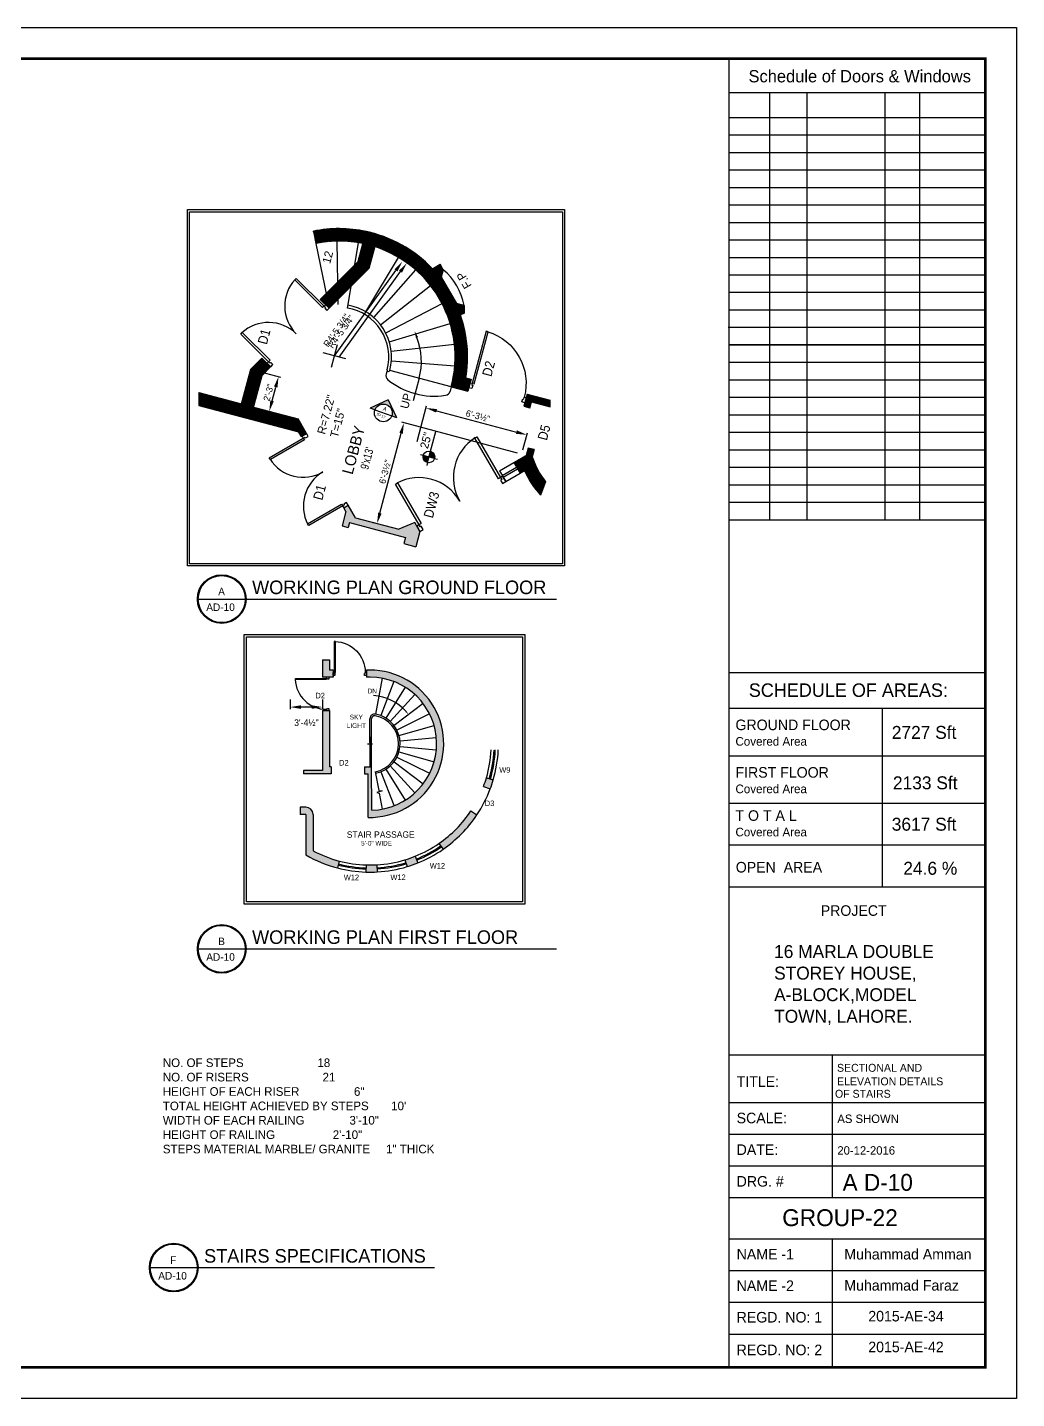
# Model space of a CAD drawing. Extents: x 10753 to 18704, y -5361 to 1140.
# Drawn here: x 12233 to 12692, y -3372 to -2736 of the extents above; entities that cross this region are included whole.
import ezdxf
from ezdxf.enums import TextEntityAlignment as Align

# ---------------------------------------------------------------- set-up
doc = ezdxf.new("R2010")
doc.units = 0
doc.header["$LTSCALE"] = 30
doc.header["$MEASUREMENT"] = 0
doc.header["$PDMODE"] = 3
doc.layers.get('0').update_dxf_attribs({"linetype": 'CONTINUOUS'})
doc.layers.get('DEFPOINTS').update_dxf_attribs({"linetype": 'CONTINUOUS'})
for name, color, linetype in [('DIM', 6, 'CONTINUOUS'), ('DOOR', 4, 'CONTINUOUS'), ('PL', 7, 'CONTINUOUS'), ('SEAL', 1, 'CONTINUOUS'), ('SLINE', 3, 'CONTINUOUS'), ('TEXT', 13, 'CONTINUOUS'), ('TEXTDW', 3, 'CONTINUOUS'), ('TXT', 3, 'CONTINUOUS'), ('WALL', 2, 'CONTINUOUS'), ('Walls Hatch', 51, 'CONTINUOUS'), ('WINDOW', 5, 'CONTINUOUS'), ('WL', 9, 'CONTINUOUS')]:
    doc.layers.add(name, color=color, linetype=linetype)
doc.styles.add('ROMAND', font='stylu.ttf', dxfattribs={"height": 2})
doc.styles.add('SEAL TEXT', font='stylu.ttf', dxfattribs={"height": 6})
doc.styles.add('SMALL-DIM', font='stylu.ttf', dxfattribs={"height": 2})
doc.styles.get("Standard").update_dxf_attribs({"font": 'stylu.ttf', "height": 3})
doc.styles.add('Work Dim', font='stylu.ttf', dxfattribs={"height": 4})
doc.dimstyles.new('D1', dxfattribs={"dimtxt": 6, "dimasz": 5, "dimexe": 1, "dimexo": 2, "dimgap": 1, "dimtad": 1, "dimdec": 4, "dimzin": 3, "dimdsep": 46, "dimlunit": 4, "dimtxsty": 'Standard', "dimcen": 3, "dimclrd": 7, "dimclre": 7, "dimclrt": 2, "dimadec": 0, "dimazin": 0, "dimtfac": 1, "dimtdec": 4, "dimtofl": 0, "dimtmove": 2, "dimatfit": 3, "dimfxl": 1, "dimfrac": 2, "dimtolj": 1, "dimtzin": 1, "dimarcsym": 0})

# ---------------------------------------------------------------- blocks, each defined once
blk = doc.blocks.new('2-DOOR')
for p, q in [((0.3, 0.74), (0.3, 6.43)), ((0.3, 6.43), (0.6, 6.43)), ((0.6, 6.43), (0.6, 0.74)), ((11.37, 6.43), (11.67, 6.43)), ((11.37, 0.74), (11.37, 6.43)), ((11.67, 6.43), (11.67, 0.74)), ((0.3, 0.75), (0, 0.75)), ((0, 0.75), (0, 0)), ((0, 0), (0.45, 0)), ((0.3, 0.45), (0.3, 0.75)), ((0.6, 0.74), (0.3, 0.74)), ((0.45, 0.45), (0.3, 0.45)), ((0.45, 0), (0.45, 0.45)), ((11.67, 0.74), (11.37, 0.74)), ((11.52, 0.45), (11.52, 0)), ((11.67, 0.45), (11.52, 0.45)), ((11.52, 0), (11.97, 0)), ((11.97, 0.75), (11.67, 0.75)), ((11.67, 0.75), (11.67, 0.45)), ((11.97, 0), (11.97, 0.75))]:
    blk.add_line(p, q)
for centre, start, end in [((0.3, 0.75), 0, 87.8361), ((11.67, 0.75), 92.1639, 180)]:
    blk.add_arc(centre, 5.69, start, end)
blk = doc.blocks.new('D1')
for p, q in [((-3, 40.85), (-1.5, 40.85)), ((-3, 1.85), (-3, 40.85)), ((-1.5, 40.85), (-1.5, 1.85)), ((-40.5, 1.88), (-42, 1.88)), ((-42, 1.88), (-42, -1.88)), ((-40.5, 0.38), (-40.5, 1.88)), ((-39.75, 0.38), (-40.5, 0.38)), ((-39.75, -1.88), (-39.75, 0.38)), ((-1.5, 1.85), (-3, 1.85)), ((-2.25, 0.38), (-2.25, -1.88)), ((-1.5, 0.38), (-2.25, 0.38)), ((0, 1.88), (-1.5, 1.88)), ((-1.5, 1.88), (-1.5, 0.38)), ((0, -1.88), (0, 1.88)), ((-42, -1.88), (-39.75, -1.88)), ((-2.25, -1.88), (0, -1.88))]:
    blk.add_line(p, q)
blk.add_arc((-1.5, 1.88), 39, 91.84981, 180)
blk = doc.blocks.new('*D798')
at = {"layer": 'DEFPOINTS', "color": 0, "transparency": 16777216}
for p in [(12409.07, -2845.59), (12377.68, -2889.22)]:
    blk.add_point(p, dxfattribs=at)
at = {"layer": 'DOOR', "color": 7, "lineweight": -2, "transparency": 16777216}
blk.add_line((12377.68, -2889.22), (12406.15, -2849.65), dxfattribs=at)
at = {"layer": 'DOOR', "color": 7, "transparency": 16777216}
blk.add_solid([(12405.47, -2849.16), (12406.82, -2850.14), (12409.07, -2845.59)], dxfattribs=at)
at = {"layer": 'DOOR', "color": 2, "transparency": 16777216, "insert": (12378.63, -2877.48), "char_height": 3, "attachment_point": 5, "rotation": 54.27372}
blk.add_mtext('\\A1;R4\'-5 3/4"', dxfattribs=at)
blk = doc.blocks.new('WINDOW')
for p, q in [((12, 0), (0, 0)), ((12, -3.75), (0, -3.75)), ((12, -5.25), (0, -5.25)), ((12, -9), (0, -9))]:
    blk.add_line(p, q)
blk = doc.blocks.new('LEVEL')
h = blk.add_hatch(color=256)
h.paths.add_polyline_path([(-13.5, 0), (-13.5, 3, 0.414214), (-16.5, 0)])
h.paths.add_polyline_path([(-10.5, 0), (-13.5, 0), (-13.5, -3, 0.414214)])
for p, q in [((-16.5, 0), (-18, 0)), ((-16.5, 0), (-10.5, 0)), ((-13.5, 3), (-13.5, 4.5)), ((-13.5, -3), (-13.5, 3)), ((-10.5, 0), (0, 0)), ((-13.5, -3), (-13.5, -4.5))]:
    blk.add_line(p, q)
blk.add_circle((-13.5, 0), 3)
blk = doc.blocks.new('*D799')
at = {"layer": 'DEFPOINTS', "color": 0, "transparency": 16777216}
for p in [(12334.68, -2894.32), (12349.62, -2898.3), (12345.34, -2914.39)]:
    blk.add_point(p, dxfattribs=at)
at = {"layer": 'DOOR', "color": 7, "lineweight": -2, "transparency": 16777216}
for p, q in [((12336.61, -2894.83), (12350.59, -2898.55)), ((12346.63, -2909.56), (12348.34, -2903.13)), ((12343.41, -2913.87), (12344.37, -2914.13))]:
    blk.add_line(p, q, dxfattribs=at)
at = {"layer": 'DOOR', "color": 7, "transparency": 16777216}
for points in [[(12347.53, -2902.91), (12349.14, -2903.34), (12349.62, -2898.3)], [(12345.82, -2909.34), (12347.43, -2909.77), (12345.34, -2914.39)]]:
    blk.add_solid(points, dxfattribs=at)
at = {"layer": 'DOOR', "color": 2, "transparency": 16777216, "insert": (12345.01, -2905.69), "char_height": 3, "attachment_point": 5, "rotation": 75.10074}
blk.add_mtext('\\A1;2\'-3"', dxfattribs=at)
blk = doc.blocks.new('*D800')
at = {"layer": 'DEFPOINTS', "color": 0, "transparency": 16777216}
for p in [(12406.94, -2845.02), (12375.56, -2888.66)]:
    blk.add_point(p, dxfattribs=at)
at = {"layer": 'DOOR', "color": 7, "lineweight": -2, "transparency": 16777216}
blk.add_line((12375.56, -2888.66), (12404.02, -2849.08), dxfattribs=at)
at = {"layer": 'DOOR', "color": 7, "transparency": 16777216}
blk.add_solid([(12403.34, -2848.6), (12404.7, -2849.57), (12406.94, -2845.02)], dxfattribs=at)
at = {"layer": 'DOOR', "color": 2, "transparency": 16777216, "insert": (12376.51, -2876.91), "char_height": 3, "attachment_point": 5, "rotation": 54.27372}
blk.add_mtext('\\A1;R4\'-5 3/4"', dxfattribs=at)
blk = doc.blocks.new('*D801')
at = {"layer": 'DEFPOINTS', "color": 0, "transparency": 16777216}
for p in [(12407.7, -2919.73), (12462.28, -2934.25), (12395.29, -2966.41)]:
    blk.add_point(p, dxfattribs=at)
at = {"layer": 'DOOR', "color": 7, "lineweight": -2, "transparency": 16777216}
for p, q in [((12460.34, -2933.74), (12406.74, -2919.47)), ((12396.57, -2961.58), (12406.42, -2924.56)), ((12393.35, -2965.9), (12394.32, -2966.15))]:
    blk.add_line(p, q, dxfattribs=at)
at = {"layer": 'DOOR', "color": 7, "transparency": 16777216}
for points in [[(12405.61, -2924.35), (12407.22, -2924.78), (12407.7, -2919.73)], [(12395.77, -2961.36), (12397.38, -2961.79), (12395.29, -2966.41)]]:
    blk.add_solid(points, dxfattribs=at)
at = {"layer": 'DOOR', "color": 2, "transparency": 16777216, "insert": (12399.01, -2942.41), "char_height": 3, "attachment_point": 5, "rotation": 75.10074}
blk.add_mtext('\\A1;6\'-3½"', dxfattribs=at)
blk = doc.blocks.new('*D802')
at = {"layer": 'DEFPOINTS', "color": 0, "transparency": 16777216}
for p in [(12464.66, -2925.3), (12413.36, -2930.26), (12462.28, -2934.25)]:
    blk.add_point(p, dxfattribs=at)
at = {"layer": 'DOOR', "color": 7, "lineweight": -2, "transparency": 16777216}
for p, q in [((12413.87, -2928.32), (12418.24, -2911.91)), ((12422.81, -2914.16), (12459.83, -2924.01)), ((12462.79, -2932.32), (12464.92, -2924.33))]:
    blk.add_line(p, q, dxfattribs=at)
at = {"layer": 'DOOR', "color": 7, "transparency": 16777216}
for points in [[(12423.03, -2913.36), (12422.6, -2914.97), (12417.98, -2912.88)], [(12460.04, -2923.2), (12459.61, -2924.82), (12464.66, -2925.3)]]:
    blk.add_solid(points, dxfattribs=at)
at = {"layer": 'DOOR', "color": 2, "transparency": 16777216, "insert": (12441.98, -2916.6), "char_height": 3, "attachment_point": 5, "rotation": 345.10074}
blk.add_mtext('\\A1;6\'-3½"', dxfattribs=at)
blk = doc.blocks.new('*D803')
at = {"layer": 'DEFPOINTS', "color": 0, "transparency": 16777216}
for p in [(12355.06, -3045.92), (12369.94, -3045.91), (12355.07, -3051.49)]:
    blk.add_point(p, dxfattribs=at)
at = {"layer": 'DIM', "color": 7, "lineweight": -2, "transparency": 16777216}
for p, q in [((12355.06, -3047.92), (12355.07, -3052.49)), ((12369.94, -3047.91), (12369.95, -3052.48)), ((12364.94, -3051.48), (12360.07, -3051.49))]:
    blk.add_line(p, q, dxfattribs=at)
at = {"layer": 'DIM', "color": 7, "transparency": 16777216}
for points in [[(12360.07, -3050.65), (12360.07, -3052.32), (12355.07, -3051.49)], [(12364.94, -3050.65), (12364.95, -3052.31), (12369.94, -3051.48)]]:
    blk.add_solid(points, dxfattribs=at)
at = {"layer": 'DIM', "color": 2, "transparency": 16777216, "insert": (12362.52, -3058.72), "char_height": 3, "attachment_point": 5, "rotation": 0.06586}
blk.add_mtext('\\A1;3\'-4½"', dxfattribs=at)

msp = doc.modelspace()

# ---------------------------------------------------------------- hatches: boundary and pattern name
at = {"layer": 'TXT'}
h = msp.add_hatch(color=256, dxfattribs=at)
h.dxf.hatch_style = 1
h.paths.add_polyline_path([(12400.3565, -2909.06155), (12392.08555, -2912.95068), (12394.29418, -2913.74583, -0.840589361), (12402.28519, -2915.14047, -0.086608476), (12402.04179, -2916.53511), (12404.24339, -2917.32773)])
at = {"layer": 'Walls Hatch'}
h = msp.add_hatch(dxfattribs=at)
h.set_pattern_fill('ANSI31', color=51)
h.paths.add_polyline_path([(12433.87805, -2869.6537), (12435.56769, -2868.93343), (12435.56615, -2865.34691), (12432.06824, -2864.41623), (12425.00833, -2852.23762), (12425.939, -2848.7397), (12424.49493, -2846.24862), (12420.90815, -2848.32787, 0.151876917), (12390.09724, -2831.02701), (12386.33111, -2845.18191), (12384.88969, -2846.62841), (12383.2266, -2856.45583), (12391.49951, -2848.15378), (12394.18202, -2838.07163, -0.399063942), (12429.62254, -2903.04429), (12437.37397, -2905.10668), (12438.85467, -2899.54153), (12436.39847, -2898.88802, 0.125206602)])
h.paths.add_polyline_path([(12384.88969, -2846.62841), (12377.08464, -2854.46096), (12377.22227, -2862.48132), (12383.2266, -2856.45583)])
h.paths.add_polyline_path([(12377.08464, -2854.46096), (12371.67492, -2859.88974), (12373.06063, -2866.65761), (12377.22227, -2862.48132)])
h.paths.add_polyline_path([(12371.67492, -2859.88974), (12368.98142, -2862.59272), (12373.06063, -2866.65761)])
h.paths.add_polyline_path([(12390.09724, -2831.02701, 0.103403782), (12365.74477, -2830.92674), (12366.8999, -2836.56846, -0.102053156), (12388.61451, -2836.59982)])
h = msp.add_hatch(dxfattribs=at)
h.set_pattern_fill('ANSI31', color=51)
h.paths.add_polyline_path([(12332.52084, -2910.97715), (12336.80237, -2894.88513), (12341.88214, -2889.78747), (12345.96136, -2893.85236), (12341.97077, -2897.857), (12338.08599, -2912.45784), (12358.71658, -2917.94693), (12362.62169, -2924.68339), (12360.13061, -2926.12747), (12358.86588, -2923.94576), (12312.70409, -2911.6637), (12312.70409, -2905.7046)])
edge = h.paths.add_edge_path()
edge.add_arc((12504.37128, -2923.10732), 39.21418, 198.51185307, 217.70238684)
edge.add_line((12473.3451, -2947.08914), (12470.97329, -2953.22607))
edge.add_arc((12504.37128, -2923.10732), 44.97293, 204.7997842, 222.04455791, ccw=False)
edge.add_line((12463.54579, -2941.97115), (12461.54645, -2943.13017))
edge.add_line((12461.54645, -2943.13017), (12458.6583, -2938.14801))
edge.add_line((12458.6583, -2938.14801), (12464.40355, -2934.8175))
edge.add_line((12464.40355, -2934.8175), (12465.31016, -2931.41004))
edge.add_line((12465.31016, -2931.41004), (12468.09274, -2932.15039))
edge.add_line((12468.09274, -2932.15039), (12467.18613, -2935.55785))
h.paths.add_polyline_path([(12466.86758, -2909.97435), (12475.46485, -2912.26179), (12475.46485, -2909.28224), (12464.82535, -2906.45143), (12463.34466, -2912.01658), (12466.12723, -2912.75693)])
h = msp.add_hatch(color=51, dxfattribs=at)
h.dxf.hatch_style = 1
h.paths.add_polyline_path([(12405.30507, -2969.07672), (12385.26552, -2963.74489), (12381.87598, -2957.8978), (12379.85426, -2959.06979), (12380.8469, -2960.78213), (12379.06926, -2967.46335), (12381.83858, -2968.2535), (12382.44507, -2965.97402), (12408.41575, -2972.88392), (12407.68558, -2975.62825), (12413.22423, -2977.20855), (12415.13255, -2970.03617), (12412.73933, -2965.90776)])
h = msp.add_hatch(color=256, dxfattribs=at)
h.dxf.hatch_style = 1
h.paths.add_polyline_path([(12412.88389, -3120.6484, -0.02209114), (12408.19859, -3122.28727), (12409.15123, -3125.45291, 0.02209114), (12414.11213, -3123.71764)])
h.paths.add_polyline_path([(12395.17566, -3124.58167, -0.02209114), (12390.21238, -3124.6427), (12390.10702, -3127.9469, 0.02209114), (12395.36225, -3127.88227)])
h.paths.add_polyline_path([(12449.1021, -3085.22549), (12445.92997, -3084.29471, -0.018581867), (12444.60622, -3088.25508), (12447.70049, -3089.41883, 0.018581867)])
h.paths.add_polyline_path([(12373.25264, -3053.06551), (12373.11489, -3053.06567), (12369.94676, -3053.06931), (12369.97866, -3080.81502), (12361.26374, -3080.82503), (12361.26374, -3082.47797), (12374.02107, -3082.46331), (12374.01727, -3079.15743), (12373.28263, -3079.15828)])
h.paths.add_polyline_path([(12392.77374, -3099.3166), (12392.75055, -3079.1359), (12389.44467, -3079.1397), (12389.44847, -3082.44557), (12391.10141, -3082.44367), (12391.1246, -3102.62078, 1.013533646), (12391.96438, -3034.3107), (12390.31321, -3034.3107), (12390.31381, -3036.78422), (12390.31428, -3037.61655), (12392.00365, -3037.61655, -0.987596605)])
h.paths.add_polyline_path([(12441.50927, -3101.48846), (12438.75896, -3099.65417, -0.094745019), (12423.95669, -3114.70372), (12425.83628, -3117.42327, 0.094745019)])
h.paths.add_polyline_path([(12376.93766, -3126.0383), (12377.77466, -3122.84014, -0.058237248), (12365.62111, -3118.09383), (12365.6017, -3101.20629, 0.413876923), (12362.29583, -3097.90421), (12359.57171, -3097.90421), (12359.57171, -3101.21009), (12362.29583, -3101.21009), (12362.31748, -3120.04333, 0.066681892)])
h.paths.add_polyline_path([(12373.2311, -3034.33223), (12373.2257, -3029.63005), (12369.91982, -3029.63385), (12369.92903, -3037.64191), (12374.88784, -3037.63621), (12374.88404, -3034.33033)])

# ---------------------------------------------------------------- linework, layer by layer
at = {"layer": 'DIM'}
for p, q in [((12366.8999, -2836.56846), (12373.06063, -2866.65761)), ((12377.264, -2864.9133), (12376.75899, -2835.48397)), ((12381.52474, -2866.51237), (12386.64949, -2836.22956))]:
    msp.add_line(p, q, dxfattribs=at)
at = {"layer": 'DOOR'}
for p, q in [((12365.74477, -2830.92674), (12366.8999, -2836.56846)), ((12390.12467, -2868.33508), (12405.18785, -2843.04791)), ((12393.75122, -2870.97725), (12413.20442, -2848.8885)), ((12396.83051, -2874.2408), (12420.01129, -2856.10267)), ((12399.2577, -2878.01461), (12425.37665, -2864.44477)), ((12400.95013, -2882.17016), (12429.11781, -2873.63071)), ((12374.15428, -2893.92339), (12376.95574, -2883.39417)), ((12401.85016, -2886.56593), (12431.10735, -2883.34768)), ((12380.81961, -2890.05951), (12370.2904, -2887.25805)), ((12401.92714, -2891.05223), (12431.27753, -2893.26478)), ((12399.94176, -2895.14725), (12399.41599, -2897.12337)), ((12429.62254, -2903.04429), (12401.17846, -2895.4763)), ((12429.62254, -2903.04429), (12429.07414, -2905.10544)), ((12400.3565, -2909.06155), (12392.08555, -2912.95068)), ((12400.3565, -2909.06155), (12404.24339, -2917.32773)), ((12405.29396, -2910.11283), (12405.29396, -2910.11283)), ((12394.29418, -2913.74583), (12392.08555, -2912.95068)), ((12394.29418, -2913.74583), (12402.04179, -2916.53511)), ((12402.04179, -2916.53511), (12404.25042, -2917.33026)), ((12397.63834, -3038.13542), (12394.55267, -3054.74797)), ((12403.11662, -3039.68732), (12397.03094, -3055.45002)), ((12408.21646, -3042.21942), (12399.33801, -3056.5955)), ((12412.76419, -3045.64551), (12401.39532, -3058.14539)), ((12416.60494, -3049.8489), (12403.13281, -3060.04693)), ((12392.01591, -3079.13675), (12391.99038, -3056.92564)), ((12392.75055, -3079.1359), (12392.72501, -3056.92479)), ((12419.60793, -3054.68646), (12404.4913, -3062.23535)), ((12405.42454, -3064.63613), (12421.67089, -3059.99345)), ((12390.90169, -3068.47265), (12393.1056, -3068.47012)), ((12392.00724, -3071.59873), (12392.00005, -3065.34404)), ((12392.00491, -3069.57334), (12392.00238, -3067.36943)), ((12405.90075, -3067.16751), (12422.72356, -3065.58915)), ((12404.5056, -3074.67869), (12419.63955, -3082.19281)), ((12405.43332, -3072.27578), (12421.6903, -3076.88109)), ((12405.90371, -3069.7433), (12422.73011, -3071.28299)), ((12394.4484, -3081.46693), (12396.07823, -3090.13062)), ((12397.06087, -3081.48116), (12403.05334, -3096.89689)), ((12399.3653, -3080.33038), (12408.27677, -3094.686)), ((12401.41903, -3078.77576), (12412.81661, -3091.24947)), ((12403.15214, -3076.87023), (12416.64769, -3087.03726)), ((12397.65199, -3090.35538), (12395.2118, -3091.11794)), ((12395.2118, -3091.11794), (12396.31384, -3091.38302)), ((12396.07823, -3090.13062), (12397.65199, -3090.35538)), ((12396.31384, -3091.38302), (12397.70807, -3098.79432))]:
    msp.add_line(p, q, dxfattribs=at)
msp.add_circle((12398.16798, -2915.14047), 4.11721, dxfattribs=at)
for centre, radius, start, end in [((12377.68118, -2889.22448), 59.50718, 77.95685727, 101.57133243), ((12377.68118, -2889.22448), 53.74842, 78.26316541, 101.57133243), ((12377.68118, -2889.22448), 24.31476, 345.1007442, 80.39486184), ((12377.68118, -2889.22448), 23.03504, 345.1007442, 80.39486184), ((12401.88939, -2897.78145), 2.55945, 165.1007442, 231.14844625), ((12400.56254, -2895.30265), 0.63993, 165.94668335, 344.25480504), ((12421.81788, -2873.04103), 34.32788, 231.14844625, 278.65903329), ((12426.60074, -2904.44736), 2.55945, 278.65903329, 345.1007442), ((12392.00365, -3068.47138), 22.40648, 41.82346482, 85.74505726), ((12394.19429, -3056.9231), 2.20392, 79.25893839, 180.06586126), ((12394.19429, -3056.9231), 1.46928, 79.25893839, 180.06586126), ((12392.00365, -3068.47138), 13.2235, 280.65409656, 79.25893839), ((12392.00365, -3068.47138), 13.95814, 280.65409656, 79.25893839)]:
    msp.add_arc(centre, radius, start, end, dxfattribs=at)
at = {"layer": 'PL'}
msp.add_line((12414.78215, -2899.09577), (12412.01472, -2909.49709), dxfattribs=at)
for centre, radius, start, end in [((12408.00865, -2870.22789), 27.98642, 10.04406027, 50.15742812), ((12385.10137, -2891.19874), 30.71338, 345.1007442, 21.1007442), ((12392.00365, -3068.47138), 59.50575, 326.29925935, 339.38884178)]:
    msp.add_arc(centre, radius, start, end, dxfattribs=at)
at = {"layer": 'SEAL', "color": 1}
for p, q in [((12558.20661, -2750.89904), (12558.20661, -3357.56361)), ((12677.12666, -2750.89904), (12558.20661, -2750.89904)), ((12677.12666, -2750.89904), (12558.20661, -2750.89904)), ((12558.20661, -2766.61455), (12677.12666, -2766.61455)), ((12577.12571, -2766.61455), (12577.12571, -2964.64918)), ((12594.44494, -2766.61455), (12594.44494, -2964.64918)), ((12630.54713, -2766.61455), (12630.54713, -2964.64918)), ((12646.58625, -2766.61455), (12646.58625, -2964.64918)), ((12558.20661, -2778.16093), (12677.12666, -2778.16093)), ((12558.20661, -2786.26911), (12677.12666, -2786.26911)), ((12558.20661, -2794.3773), (12677.12666, -2794.3773)), ((12558.20661, -2802.48548), (12677.12666, -2802.48548)), ((12558.20661, -2810.59367), (12677.12666, -2810.59367)), ((12558.20661, -2818.70185), (12677.12666, -2818.70185)), ((12558.20661, -2826.81004), (12677.12666, -2826.81004)), ((12558.20661, -2834.91822), (12677.12666, -2834.91822)), ((12558.20661, -2843.02641), (12677.12666, -2843.02641)), ((12558.20661, -2851.13459), (12677.12666, -2851.13459)), ((12558.20661, -2859.24278), (12677.12666, -2859.24278)), ((12558.20661, -2867.35096), (12677.12666, -2867.35096)), ((12557.96699, -2875.45915), (12676.88703, -2875.45915)), ((12557.96699, -2875.45915), (12649.70582, -2875.45915)), ((12557.96699, -2875.45915), (12676.88703, -2875.45915)), ((12558.20661, -2875.45915), (12677.12666, -2875.45915)), ((12558.20661, -2875.45915), (12677.12666, -2875.45915)), ((12677.12666, -2883.56733), (12558.20661, -2883.56733)), ((12558.20661, -2883.56733), (12677.12666, -2883.56733)), ((12558.20661, -2891.67552), (12677.12666, -2891.67552)), ((12558.20661, -2899.7837), (12677.12666, -2899.7837)), ((12558.20661, -2907.89189), (12677.12666, -2907.89189)), ((12558.20661, -2916.00007), (12677.12666, -2916.00007)), ((12558.20661, -2924.10826), (12677.12666, -2924.10826)), ((12558.20661, -2932.21644), (12677.12666, -2932.21644)), ((12558.20661, -2940.32463), (12677.12666, -2940.32463)), ((12558.20661, -2948.43281), (12677.12666, -2948.43281)), ((12558.20661, -2956.541), (12677.12666, -2956.541)), ((12558.20661, -2964.64918), (12677.12666, -2964.64918)), ((12677.12666, -3035.64455), (12558.20661, -3035.64455)), ((12677.12666, -3052.15174), (12558.20661, -3052.15174)), ((12629.30633, -3052.15174), (12629.30633, -3134.88887)), ((12677.12666, -3074.17308), (12558.20661, -3074.17308)), ((12677.12666, -3096.19442), (12558.20661, -3096.19442)), ((12677.12666, -3115.54164), (12558.20661, -3115.54164)), ((12677.12666, -3115.54164), (12558.20661, -3115.54164)), ((12677.12666, -3134.88887), (12558.20661, -3134.88887)), ((12677.12666, -3212.85383), (12558.20661, -3212.85383)), ((12606.10794, -3212.85383), (12606.10794, -3278.91)), ((12677.12666, -3234.87516), (12558.20661, -3234.87516)), ((12677.12666, -3249.55605), (12558.20661, -3249.55605)), ((12677.12666, -3264.23695), (12558.20661, -3264.23695)), ((12677.12666, -3278.91), (12558.20661, -3278.91)), ((12677.12666, -3278.91), (12558.20661, -3278.91)), ((12677.12666, -3298.18885), (12558.20661, -3298.18885)), ((12606.10794, -3298.18885), (12606.10794, -3356.91242)), ((12677.12666, -3312.86974), (12558.20661, -3312.86974)), ((12677.12666, -3327.55064), (12558.20661, -3327.55064)), ((12677.12666, -3342.23153), (12558.20661, -3342.23153))]:
    msp.add_line(p, q, dxfattribs=at)
msp.add_lwpolyline([(12691.57105, -2736.45465), (12691.57105, -3372.008), (11744.93463, -3372.008), (11744.93463, -2736.45465)], close=True, dxfattribs=at)
at = {"layer": 'SLINE'}
for p, q in [((12312.02244, -3001.43635), (12478.37182, -3001.43635)), ((12312.02244, -3163.56586), (12478.37182, -3163.56586)), ((12289.78204, -3311.31627), (12421.8782, -3311.31627))]:
    msp.add_line(p, q, dxfattribs=at)
for centre, radius in [((12323.29974, -3001.43635), 11.27729), ((12323.29974, -3001.43635), 10.88894), ((12323.29974, -3163.56586), 11.27729), ((12323.29974, -3163.56586), 10.88894), ((12301.05934, -3311.31627), 11.27729), ((12301.05934, -3311.31627), 10.88894)]:
    msp.add_circle(centre, radius, dxfattribs=at)
at = {"layer": 'TXT'}
for points in [[(12307.42817, -2820.89668), (12482.16565, -2820.89668), (12482.16565, -2986.02872), (12307.42817, -2986.02872)], [(12308.42817, -2821.89668), (12481.16565, -2821.89668), (12481.16565, -2985.02872), (12308.42817, -2985.02872)], [(12333.74383, -3017.90916), (12463.7643, -3017.90916), (12463.7643, -3142.90064), (12333.74383, -3142.90064)], [(12334.83383, -3018.99916), (12462.6743, -3018.99916), (12462.6743, -3141.81063), (12334.83383, -3141.81063)]]:
    msp.add_lwpolyline(points, close=True, dxfattribs=at)
at = {"layer": 'WALL'}
for p, q in [((12390.09724, -2831.02701), (12386.33111, -2845.18191)), ((12394.18202, -2838.07163), (12391.49951, -2848.15378)), ((12368.98142, -2862.59272), (12386.33111, -2845.18191)), ((12420.90815, -2848.32787), (12424.49493, -2846.24862)), ((12425.939, -2848.7397), (12424.49493, -2846.24862)), ((12373.06063, -2866.65761), (12391.49951, -2848.15378)), ((12425.939, -2848.7397), (12425.00833, -2852.23762)), ((12425.00833, -2852.23762), (12432.06824, -2864.41623)), ((12373.06063, -2866.65761), (12368.98142, -2862.59272)), ((12435.56615, -2865.34691), (12432.06824, -2864.41623)), ((12435.56615, -2865.34691), (12435.56769, -2868.93343)), ((12435.56769, -2868.93343), (12433.87805, -2869.6537)), ((12336.80237, -2894.88513), (12341.88214, -2889.78747)), ((12345.96136, -2893.85236), (12341.88214, -2889.78747)), ((12332.52084, -2910.97715), (12336.80237, -2894.88513)), ((12338.08599, -2912.45784), (12341.97077, -2897.857)), ((12341.97077, -2897.857), (12345.96136, -2893.85236)), ((12429.62254, -2903.04429), (12437.37397, -2905.10668)), ((12436.39847, -2898.88802), (12438.85467, -2899.54153)), ((12438.85467, -2899.54153), (12437.37397, -2905.10668)), ((12312.70409, -2905.7046), (12332.52084, -2910.97715)), ((12312.70409, -2905.7046), (12312.70409, -2911.6637)), ((12464.82535, -2906.45143), (12463.34466, -2912.01658)), ((12464.82535, -2906.45143), (12475.46485, -2909.28224)), ((12466.12723, -2912.75693), (12466.86758, -2909.97435)), ((12466.86758, -2909.97435), (12475.46485, -2912.26179)), ((12475.46485, -2912.26179), (12475.46485, -2909.28224)), ((12312.70409, -2911.6637), (12358.86588, -2923.94576)), ((12338.08599, -2912.45784), (12358.71658, -2917.94693)), ((12463.34466, -2912.01658), (12466.12723, -2912.75693)), ((12362.62169, -2924.68339), (12358.71658, -2917.94693)), ((12360.13061, -2926.12747), (12358.86588, -2923.94576)), ((12360.13061, -2926.12747), (12362.62169, -2924.68339)), ((12458.6583, -2938.14801), (12464.40355, -2934.8175)), ((12465.31016, -2931.41004), (12464.40355, -2934.8175)), ((12468.09274, -2932.15039), (12465.31016, -2931.41004)), ((12468.09274, -2932.15039), (12467.18613, -2935.55785)), ((12458.6583, -2938.14801), (12461.54645, -2943.13017)), ((12461.54645, -2943.13017), (12463.54579, -2941.97115)), ((12473.3451, -2947.08914), (12470.97329, -2953.22607)), ((12380.8469, -2960.78213), (12379.06926, -2967.46335)), ((12380.8469, -2960.78213), (12379.85426, -2959.06979)), ((12385.26552, -2963.74489), (12381.87598, -2957.8978)), ((12379.06926, -2967.46335), (12381.83858, -2968.2535)), ((12382.44507, -2965.97402), (12381.83858, -2968.2535)), ((12382.44507, -2965.97402), (12408.41575, -2972.88392)), ((12385.26552, -2963.74489), (12405.30507, -2969.07672)), ((12412.73933, -2965.90776), (12405.30507, -2969.07672)), ((12415.13255, -2970.03617), (12412.73933, -2965.90776)), ((12408.41575, -2972.88392), (12407.68558, -2975.62825)), ((12415.13255, -2970.03617), (12413.22423, -2977.20855)), ((12407.68558, -2975.62825), (12413.22423, -2977.20855)), ((12369.91982, -3029.63385), (12373.2257, -3029.63005)), ((12369.91982, -3029.63385), (12369.92903, -3037.64191)), ((12373.2257, -3029.63005), (12373.2311, -3034.33223)), ((12374.88784, -3037.63621), (12369.92903, -3037.64191)), ((12374.88404, -3034.33033), (12373.2311, -3034.33223)), ((12374.88404, -3034.33033), (12374.88784, -3037.63621)), ((12390.3127, -3035.40677), (12390.3127, -3034.3107)), ((12391.96438, -3034.3107), (12390.3127, -3034.3107)), ((12390.31321, -3034.3107), (12390.31381, -3036.78422)), ((12390.31428, -3036.78422), (12390.31428, -3037.61655)), ((12392.00365, -3037.61655), (12390.31428, -3037.61655)), ((12369.94676, -3053.06931), (12373.11489, -3053.06567)), ((12369.94676, -3053.06931), (12369.97866, -3080.81502)), ((12373.11489, -3053.06567), (12373.25264, -3053.06551)), ((12373.25264, -3053.06551), (12373.28263, -3079.15828)), ((12369.97866, -3080.81502), (12361.26374, -3080.82503)), ((12361.26374, -3080.82503), (12361.26374, -3082.47797)), ((12374.01727, -3079.15743), (12373.28263, -3079.15828)), ((12374.01727, -3079.15743), (12374.02107, -3082.46331)), ((12389.44467, -3079.1397), (12392.75055, -3079.1359)), ((12389.44467, -3079.1397), (12389.44847, -3082.44557)), ((12392.77374, -3099.3166), (12392.75055, -3079.1359)), ((12374.02107, -3082.46331), (12361.26374, -3082.47797)), ((12389.44847, -3082.44557), (12391.10141, -3082.44367)), ((12391.1246, -3102.62078), (12391.10141, -3082.44367)), ((12444.60622, -3088.25508), (12447.70049, -3089.41883)), ((12445.92997, -3084.29471), (12449.1021, -3085.22549)), ((12362.29583, -3097.90421), (12359.57171, -3097.90421)), ((12359.57171, -3097.90421), (12359.57171, -3101.21009)), ((12362.29583, -3101.21009), (12359.57171, -3101.21009)), ((12362.29583, -3101.21009), (12362.31748, -3120.04333)), ((12365.6017, -3101.20629), (12365.62111, -3118.09383)), ((12438.75896, -3099.65417), (12441.50927, -3101.48846)), ((12423.95669, -3114.70372), (12425.83628, -3117.42327)), ((12377.77466, -3122.84014), (12376.93766, -3126.0383)), ((12390.21238, -3124.6427), (12390.10702, -3127.9469)), ((12395.17566, -3124.58167), (12395.36225, -3127.88227)), ((12408.19859, -3122.28727), (12409.15123, -3125.45291)), ((12412.88389, -3120.6484), (12414.11213, -3123.71764))]:
    msp.add_line(p, q, dxfattribs=at)
for centre, radius, start, end in [((12377.68118, -2889.22448), 59.50718, 43.41321893, 78.46335796), ((12377.68118, -2889.22448), 53.74842, 345.1007442, 72.12138395), ((12377.68118, -2889.22448), 59.50718, 350.65418839, 19.20087382), ((12504.37128, -2923.10732), 39.21418, 198.51185307, 217.70238684), ((12504.37128, -2923.10732), 44.97293, 204.7997842, 222.04455791), ((12392.00365, -3068.47138), 34.16071, 268.52546658, 90.06586126), ((12392.00365, -3068.47138), 30.85483, 271.43017541, 90.06586126), ((12392.00365, -3068.47138), 56.19987, 339.38884178, 343.64877414), ((12392.00365, -3068.47138), 59.50575, 339.38884178, 343.647002), ((12362.29583, -3101.21009), 3.30587, 0.06586126, 90.06586126), ((12392.00365, -3068.47138), 56.19987, 304.64992544, 326.29925935), ((12392.00365, -3068.47138), 59.50575, 304.64992544, 326.29925935), ((12392.00365, -3068.47138), 59.50575, 240.07413526, 255.33390864), ((12392.00365, -3068.47138), 56.19987, 242.00197293, 255.33390864), ((12392.00365, -3068.47138), 56.19987, 268.17349705, 273.23559001), ((12392.00365, -3068.47138), 56.19987, 286.74824407, 291.81033704), ((12392.00365, -3068.47138), 59.50575, 286.74824407, 291.81033704), ((12392.00365, -3068.47138), 59.50575, 268.17349705, 273.23559001)]:
    msp.add_arc(centre, radius, start, end, dxfattribs=at)
for points in [[(12413.2572, -2880.33173), (12412.61489, -2877.15252), (12414.25357, -2879.95156)], [(12408.90309, -3053.35604), (12409.86887, -3054.94792), (12408.43902, -3053.75532)]]:
    msp.add_solid(points, dxfattribs=at)
at = {"layer": 'Walls Hatch'}
msp.add_line((12412.73933, -2965.90776), (12412.73933, -2965.90776), dxfattribs=at)
at = {"layer": 'WINDOW'}
msp.add_line((12452.01542, -2941.99887), (12454.90357, -2946.98103), dxfattribs=at)
for radius, start, end in [(56.19987, 343.647002, 357.05525776), (57.57732, 343.647002, 357.05525776), (58.1283, 343.647002, 357.22265498), (59.50575, 343.647002, 357.22265498), (56.19987, 291.81033704, 304.64992544), (57.57732, 291.81033704, 304.64992544), (58.1283, 291.81033704, 304.64992544), (59.50575, 291.81033704, 304.64992544), (59.50575, 255.33390864, 268.17349705), (58.1283, 255.33390864, 268.17349705), (57.57732, 255.33390864, 268.17349705), (56.19987, 255.33390864, 268.17349705), (56.19987, 273.23559001, 286.74824407), (57.57732, 273.23559001, 286.74824407), (58.1283, 273.23559001, 286.74824407), (59.50575, 273.23559001, 286.74824407)]:
    msp.add_arc((12392.00365, -3068.47138), radius, start, end, dxfattribs=at)
at = {"layer": 'WL', "const_width": 1.2037}
msp.add_lwpolyline([(12677.12666, -2750.89904), (12677.12666, -3357.56361), (11759.37903, -3357.56361), (11759.37903, -2750.89904)], close=True, dxfattribs=at)

# ---------------------------------------------------------------- block references
at = {"layer": 'DIM', "xscale": 0.9012303563084142, "yscale": 0.9012303563084142, "zscale": 0.9012303563084142, "rotation": 75.10074419646372}
msp.add_blockref('LEVEL', (12422.42682, -2923.77536), dxfattribs=at)
at = {"layer": 'DOOR'}
for name, p, xscale, yscale, zscale, rotation in [('2-DOOR', (12346.03175, -2893.78172), 3.199310582715147, 3.199310582715147, 3.199310582715147, 45.10074419646075), ('D1', (12438.11432, -2902.3241), -0.6398621165430294, 0.6398621165430294, 0.6398621165430294, 345.1007441964621), ('2-DOOR', (12381.87598, -2957.8978), 3.199310582715147, 3.199310582715147, 3.199310582715147, 120.1007441964608), ('2-DOOR', (12415.13255, -2970.03617), 3.839172699258176, 3.839172699258176, 3.839172699258176, 30.10074419646079), ('D1', (12374.88609, -3036.11323), -0.3673194188035253, 0.3673194188035253, 0.3673194188035253, 0.06586126276641124), ('D1', (12372.40843, -3037.63906), 0.3673194188035253, 0.3673194188035253, 0.3673194188035253, 90.06586126276638)]:
    msp.add_blockref(name, p, dxfattribs=dict(at, xscale=xscale, yscale=yscale, zscale=zscale, rotation=rotation))
at = {"layer": 'WINDOW', "xscale": 0.6398621165430294, "yscale": 0.6398621165430294, "zscale": 0.6398621165430294, "rotation": 210.1007441964637}
msp.add_blockref('WINDOW', (12461.54645, -2943.13017), dxfattribs=at)

# ---------------------------------------------------------------- texts
at = {"layer": 'DOOR', "attachment_point": 1}
for s, width, insert, char_height, rotation in [('ID-17', 6.8431265, (12395.43276, -2914.94561), 1.279724, 335.6145862), ('A', 4.1402703, (12398.41039, -2912.15176), 1.91959, 340.49899842)]:
    msp.add_mtext_dynamic_manual_height_columns(s, width=width, gutter_width=5, heights=[0], dxfattribs=dict(at, insert=insert, char_height=char_height, rotation=rotation))
at = {"layer": 'SEAL', "color": 1, "style": 'SEAL TEXT'}
msp.add_text('Schedule of Doors & Windows', height=5.7053356, dxfattribs=at).set_placement((12618.90034, -2761.92007), align=Align.CENTER)
at = {"layer": 'SEAL', "color": 1}
for s, height, style, p in [('SCHEDULE OF AREAS:', 6.2393789, 'ROMAND', (12567.50372, -3046.75185)), ('GROUND FLOOR', 4.8936305, 'ROMAND', (12561.3317, -3062.17699)), ('2727 Sft', 6.010301, 'SEAL TEXT', (12633.7538, -3066.23244)), ('Covered Area', 4.012169, 'SEAL TEXT', (12561.3317, -3069.38786)), ('FIRST FLOOR', 4.8936305, 'ROMAND', (12561.3317, -3084.19832)), ('Covered Area', 4.012169, 'SEAL TEXT', (12561.3317, -3091.40919)), ('2133 Sft', 6.010301, 'SEAL TEXT', (12634.28888, -3089.59662)), ('T O T A L', 4.89363, 'ROMAND', (12561.3317, -3104.21407)), ('Covered Area', 4.012169, 'SEAL TEXT', (12561.3317, -3111.42494)), ('3617 Sft', 6.010301, 'SEAL TEXT', (12633.73864, -3108.78324)), ('OPEN  AREA', 4.89363, 'ROMAND', (12561.47519, -3128.16371)), ('24.6 %%%', 6.010301, 'SEAL TEXT', (12639.08956, -3129.21629)), ('PROJECT', 4.89363, 'ROMAND', (12600.83376, -3148.25221)), ('SECTIONAL AND', 3.6590786, 'SEAL TEXT', (12608.38123, -3220.52413)), ('TITLE:', 4.89363, 'ROMAND', (12561.87684, -3227.53472)), ('ELEVATION DETAILS', 3.6590786, 'SEAL TEXT', (12608.38123, -3226.81877)), ('OF STAIRS', 3.659079, 'SEAL TEXT', (12607.43232, -3232.56591)), ('SCALE:', 4.89363, 'ROMAND', (12561.87684, -3244.39932)), ('AS SHOWN', 3.909806, 'SEAL TEXT', (12608.537, -3244.2631)), ('DATE:', 4.89363, 'ROMAND', (12561.87684, -3259.08021)), ('20-12-2016', 3.909806, 'SEAL TEXT', (12608.537, -3258.94399)), ('DRG. #', 4.89363, 'ROMAND', (12561.87684, -3273.7611)), ('A D-10', 7.819612, 'SEAL TEXT', (12610.96607, -3275.70875)), ('GROUP-22', 7.829809, 'Work Dim', (12583.0087, -3292.07566)), ('NAME -1', 4.89363, 'ROMAND', (12561.87684, -3307.53421)), ('Muhammad Amman', 4.8936305, 'ROMAND', (12611.77273, -3307.53421)), ('NAME -2', 4.89363, 'ROMAND', (12561.87684, -3322.14381)), ('Muhammad Faraz', 4.8936305, 'ROMAND', (12611.77273, -3321.9805)), ('REGD. NO: 1', 4.8936305, 'ROMAND', (12561.87684, -3336.75342)), ('2015-AE-34', 4.89363, 'ROMAND', (12622.88032, -3336.25063)), ('REGD. NO: 2', 4.8936305, 'ROMAND', (12561.87684, -3351.90441)), ('2015-AE-42', 4.89363, 'ROMAND', (12622.88032, -3350.52074))]:
    msp.add_text(s, height=height, dxfattribs=dict(at, style=style)).set_placement(p)
at = {"layer": 'SEAL', "color": 1, "insert": (12579.23778, -3161.79557), "char_height": 6, "attachment_point": 1, "style": 'ROMAND'}
msp.add_mtext_dynamic_manual_height_columns('16 MARLA DOUBLE STOREY HOUSE,^JA-BLOCK,MODEL TOWN, LAHORE.', width=94.2270095, gutter_width=45, heights=[0], dxfattribs=at)
at = {"layer": 'SLINE', "style": 'SMALL-DIM'}
for s, height, p in [('WORKING PLAN GROUND FLOOR', 6.2846735, (12337.36092, -2999.12669, 0.06675)), ('A', 3.49149, (12321.65617, -2999.6768)), ('AD-10', 3.491485, (12316.13578, -3006.94159)), ('B', 3.49149, (12321.65617, -3161.80632)), ('WORKING PLAN FIRST FLOOR', 6.2846735, (12337.36092, -3161.25621, 0.06675)), ('AD-10', 3.491485, (12316.13578, -3169.07111)), ('STAIRS SPECIFICATIONS', 6.2846735, (12315.12051, -3309.00662, 0.06675)), ('F', 3.49149, (12299.41576, -3309.55673)), ('AD-10', 3.491485, (12293.89537, -3316.82152))]:
    msp.add_text(s, height=height, dxfattribs=at).set_placement(p)
at = {"layer": 'TEXT'}
for s, height, rotation, p in [('LOBBY', 5.118897, 75.1007442, (12383.89266, -2944.02411)), ('STAIR PASSAGE', 2.9385554, 0.06586126, (12381.2483, -3112.06184))]:
    msp.add_text(s, height=height, rotation=rotation, dxfattribs=at).set_placement(p)
for s, height, rotation, width, p in [('D5', 4.479035, 75.1007442, 0.918649, (12473.90118, -2928.17075)), ("9'x13'", 3.839173, 75.1007442, 0.791402, (12391.13027, -2941.65961)), ('5\'-0" WIDE', 2.203917, 0.06586126, 0.791402, (12387.89734, -3115.72033))]:
    msp.add_text(s, height=height, rotation=rotation, dxfattribs=dict(at, width=width)).set_placement(p)
at = {"layer": 'TEXTDW', "width": 0.918649}
for s, height, rotation, p in [('D1', 4.479035, 75.1007442, (12344.17184, -2883.73035)), ('D2', 4.479035, 75.1007442, (12448.19558, -2898.6036)), ('D1', 4.479035, 75.1007442, (12369.87813, -2955.90259)), ('DW3', 4.479035, 75.1007442, (12421.0775, -2964.20257)), ('D2', 2.571236, 0.06586126, (12366.74452, -3047.43917)), ('D2', 2.571236, 0.06586126, (12377.71522, -3078.59215)), ('W9', 2.571236, 0.06586126, (12451.89735, -3081.94789)), ('D3', 2.571236, 0.06586126, (12445.21275, -3097.38535)), ('W12', 2.571236, 0.06586126, (12419.69657, -3126.34198)), ('W12', 2.571236, 0.06586126, (12379.86806, -3131.72437)), ('W12', 2.571236, 0.06586126, (12401.46242, -3131.66426))]:
    msp.add_text(s, height=height, rotation=rotation, dxfattribs=at).set_placement(p)
at = {"layer": 'TXT', "insert": (12295.99915, -3214.34374), "char_height": 4, "attachment_point": 1}
msp.add_mtext_dynamic_manual_height_columns('NO. OF STEPS                       18\\PNO. OF RISERS                       21\\PHEIGHT OF EACH RISER                 6"\\PTOTAL HEIGHT ACHIEVED BY STEPS       10\'\\PWIDTH OF EACH RAILING              3\'-10"\\PHEIGHT OF RAILING                  2\'-10"\\PSTEPS MATERIAL MARBLE/ GRANITE     1" THICK ', width=167.0749076, gutter_width=5, heights=[0], dxfattribs=at)
at = {"layer": 'WINDOW'}
for s, height, rotation, p in [('12', 3.839173, 75.1007442, (12373.51939, -2846.23215)), ('F.P', 3.839173, 120.1007442, (12439.21179, -2856.16464)), ('R=7.22"', 3.839173, 75.1007442, (12371.13741, -2925.34351)), ('UP', 3.839173, 75.1007442, (12409.613, -2913.54715)), ('T=15"', 3.839173, 75.1007442, (12377.11324, -2926.93347)), ('25"', 3.839173, 75.1007442, (12418.79647, -2932.03769)), ('DN', 2.203917, 0.06586126, (12390.85994, -3045.14879)), ('SKY', 2.203917, 0.06586126, (12382.59596, -3057.2178)), ('LIGHT', 2.203917, 0.06586126, (12381.18642, -3061.17591))]:
    msp.add_text(s, height=height, rotation=rotation, dxfattribs=at).set_placement(p)

# ---------------------------------------------------------------- dimensions: what is measured, and where the dimension line sits
at = {"layer": 'DIM'}
dim = msp.add_linear_dim(base=(12355.0685, -3051.49215), p1=(12369.93853, -3045.90606), p2=(12355.0621, -3045.92316), angle=0.06586126, text='3\'-4½"', dimstyle='D1', dxfattribs=at)
dim.commit()
dim.dimension.update_dxf_attribs({"geometry": '*D803', "text_midpoint": (12362.51503, -3058.71749)})
at = {"layer": 'DOOR'}
for center, mpoint, picture, middle in [((12375.55501, -2888.65878), (12406.93944, -2845.02497), '*D800', (12376.50721, -2876.91198)), ((12377.68118, -2889.22448), (12409.06561, -2845.59067), '*D798', (12378.63338, -2877.47768))]:
    dim = msp.add_radius_dim(center=center, mpoint=mpoint, dimstyle='D1', dxfattribs=at)
    dim.commit()
    dim.dimension.update_dxf_attribs({"geometry": picture, "text_midpoint": middle, "dimtype": 164})
for base, p1, p2, angle, text, picture, middle in [((12349.62176, -2898.29593), (12345.34023, -2914.38795), (12334.6762, -2894.31943), 75.1007442, '2\'-3"', '*D799', (12345.01305, -2905.6853)), ((12464.66036, -2925.29544), (12413.35745, -2930.25519), (12462.27738, -2934.2518), 165.1007442, '6\'-3½"', '*D802', (12441.98096, -2916.60494)), ((12407.70493, -2919.73195), (12395.2853, -2966.41081), (12462.27738, -2934.2518), 75.1007442, '6\'-3½"', '*D801', (12399.01443, -2942.41136))]:
    dim = msp.add_linear_dim(base=base, p1=p1, p2=p2, angle=angle, text=text, dimstyle='D1', dxfattribs=at)
    dim.commit()
    dim.dimension.update_dxf_attribs({"geometry": picture, "text_midpoint": middle})

doc.saveas('drawing.dxf')
